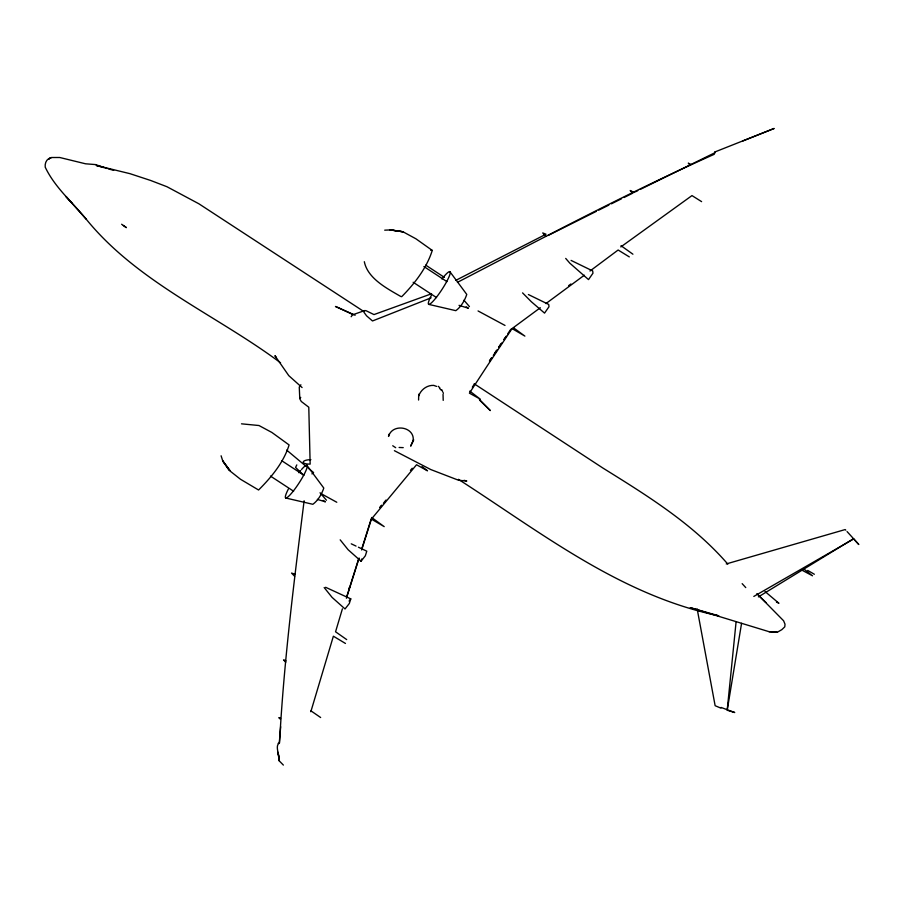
<?xml version="1.0" encoding="UTF-8"?>
<svg xmlns="http://www.w3.org/2000/svg" width="904" height="904" viewBox="0 0 904 904"><rect width="100%" height="100%" fill="white"/><g stroke="black" fill="none" stroke-linecap="round" stroke-linejoin="round"><path stroke-width="1.36" d="M418.71 394.234L418.586 400.031M279.291 760.739C279.878 755.744 274.42 745.506 279.517 742.986C283.811 661.943 294.105 581.283 304.117 500.782M443.209 400.382L443.039 394.336M736.116 621.602L727.189 710.239L734.737 712.521L721.064 707.436M280.669 726.726L279.291 742.738L278.195 743.348M388.856 434.293L388.55 436.44C392.392 422.631 415.953 426.835 413.015 441.604L413.67 439.773M727.313 709.629L741.574 623.319M384.708 230.17L390.517 229.91L402.992 231.774L415.93 238.803L432.259 250.408C426.801 267.957 414.484 283.811 401.681 296.693L400.732 296.444C386.539 288.252 367.645 278.33 364.323 261.708M457.447 282.342C542.31 238.283 626.867 193.253 714.228 154.302L714.917 151.951L774.163 128.458L742.941 140.922M342.401 608.844L335.553 631.783L346.695 639.591M340.186 539.846L348.096 549.7L361.046 561.248L361.769 558.943M325.621 587.284L350.775 598.877L349.328 603.488L345.034 608.957L332.084 597.397L324.174 587.543M346.582 597.16L358.707 558.649M361.995 548.163L371.239 518.817M346.413 598.267L359.114 558.017M361.656 549.971L371.386 519.111L416.541 464.746L427.49 470.803L422.066 466.633M431.57 293.755L373.985 314.581L365.77 310.58L364.131 310.863L363.905 312.208L366.572 315.824L372.493 320.965L431.118 297.811M413.388 440.214L410.676 446.158L413.456 440.078M418.676 395.986C420.846 389.68 426.959 385.047 433.728 385.386L436.564 386.403M296.794 464.905L295.563 467.436L303.563 475.188M310.886 459.684C301.314 459.74 300.331 464.26 310.151 464.114L308.784 407.229L301.303 401.5L299.834 398.969L300.727 397.364M348.741 588.73L349.814 586.843M472.329 387.183L474.543 383.782M540.309 307.733L512.071 328.593L486.815 366.527L469.413 393.15L480.363 399.206L469.775 391.093M494.77 353.114L496.296 350.842M500.884 344.017L498.59 347.43L501.754 342.955M503.935 339.475L506.364 336.164L504.059 339.554M507.754 333.791L510.816 329.237M493.29 355.408L497.132 349.746M351.147 316.739L352.481 314.863L364.82 310.524M714.849 152.03L715.019 152.674L640.201 189.433M300.896 384.788L299.269 387.081L299.766 398.178M361.046 561.248L365.34 555.779L366.787 551.18L358.425 547.214M349.057 601.07L350.775 598.877M379.951 507.551L381.68 505.404M383.409 503.257L386.008 500.036M379.827 507.46L381.567 505.325M410.461 470.34L412.224 468.249M311.936 473.911L313.575 472.555L308.388 468.283M545.948 303.563L584.346 275.2M589.984 271.03L618.133 250.012L629.308 256.894M568.639 285.641L570.887 283.992M620.811 246.95L691.978 195.592L701.606 201.637M758.399 596.9L853.534 538.694L858.8 544.513L853.704 538.931L753.812 596.437M455.752 280.387L546.005 234.204L542.728 232.938L545.654 236.283M635.354 191.863L637.772 190.642M596.233 211.4L548.061 235.481M598.753 210.135L608.867 205.095M611.398 203.829L621.5 198.778M624.031 197.513L632.868 193.094M726.251 563.938L845.217 529.552L845.76 530.151M458.418 479.335C541.157 532.58 620.234 595.273 718.804 615.816L690.272 607.657L769.112 631.704L777.474 632.156L781.824 629.659L784.774 626.845L785.011 624.212L783.61 620.788L758.501 595.295M241.504 423.829L258.973 425.524L271.889 432.462L289.088 444.937C283.777 462.362 271.256 477.357 258.578 490.002L240.441 479.233L228.927 470.125L222.666 460.757L229.876 470.487L222.802 461.085L221.096 455.785M403.229 447.638L399.116 447.469M769.112 631.704L777.044 632.201M430.609 250.159L432.259 250.408M336.152 306.648L335.463 306.501L355.136 315.236M428.722 304.377L455.819 310.671C461.04 306.908 464.735 300.523 466.769 294.433L449.853 271.618M285.754 498.014L312.852 504.296C318.061 500.511 321.767 494.149 323.79 488.047L306.84 465.244M108.548 168.924L113.667 170.359M103.677 167.579L96.276 165.455L129.961 173.67L150.629 180.461L166.969 186.732L198.88 203.784L363.397 311.225M459.029 305.349L468.396 308.23L466.193 306.784M317.383 499.392L325.417 501.856L323.203 500.409M464.046 480.318L466.792 481.018L458.644 480.284L430.779 469.549L394.393 450.689M107.305 168.562L95.496 164.584L85.541 163.793L59.754 157.499L51.415 157.511L48.646 159.025L50.986 157.748C46.522 158.754 44.771 162.969 45.211 167.138C54.748 187.343 72.343 202.146 86.264 219.254C137.849 282.692 216.305 314.874 280.568 362.82M720.929 708.137L715.132 705.708L697.154 608.833M337.305 307.213L352.933 314.558M351.249 543.824L356.029 546.084M571.079 260.408L592.685 270.94L592.967 273.2L588.515 279.596L569.848 263.2L565.701 258.42M528.377 294.534L548.717 304.456L549.01 306.716L544.547 313.112L531.337 301.733L522.568 292.885M294.953 574.164L291.529 573.079L294.602 576.243M395.692 447.695L392.731 445.751M776.457 602.053L778.932 603.273L765.01 591.499M285.992 660.914L283.562 659.909L285.754 662.293M280.59 718.341L278.85 717.606L280.432 719.29M802.13 570.254L812.493 575.791L803.712 568.831M478.058 310.953L505.008 325.44M320.852 493.516L336.785 502.262M807.713 570.435L814.357 574.255M512.071 328.593L524.885 336.107L513.495 327.79M371.386 519.111L384.2 526.625L371.657 517.483M345.464 643.456L333.373 636.201L310.829 711.731L310.976 710.872L320.649 717.527M634.133 192.473L630.19 190.518L632.382 192.891M691.018 164.494L688.294 163.138L689.876 164.822M425.727 265.143L444.372 277.358M423.908 266.544L446.926 281.63M413.151 282.251L436.53 297.574M474.317 383.861L602.945 468.08C647.626 495.855 693.029 523.924 727.833 564.13M281.641 460.656L303.857 475.199M270.465 476.08L293.608 491.234M123.351 225.492L126.39 227.638L121.622 224.237M632.913 254.205L621.025 245.707M306.32 466.566L286.67 450.09M302.083 387.545L288.783 375.646L274.918 355.69L276.24 357.329M438.248 386.302L439.819 387.816M479.708 400.223L490.33 410.585L479.335 399.41M756.829 593.679L765.937 602.493M278.025 752.738L279.392 761.032L283.37 765.078M439.525 388.336L441.163 390.087M71.766 202.767L65.981 196.496L86.264 219.254M742.161 583.656L745.755 587.589M853.534 538.694L847.059 531.563M463.944 300.207L469.447 306.603M320.039 492.77L326.457 500.228M441.773 389.692L442.632 391.601M443.073 392.562L443.378 393.263M277.969 752.309L279.392 761.032M301.552 469.458A19.515 3.062 -56.8 0 1 305.462 471.718A19.515 3.062 -56.8 0 1 289.449 495.516A19.515 3.062 -56.8 0 1 288.331 489.109M298.874 472.724A19.515 3.062 -56.8 0 1 300.693 470.464M441.932 278.997A19.515 3.062 -56.8 0 1 449.333 276.048A19.515 3.062 -56.8 0 1 433.14 301.145A19.515 3.062 -56.8 0 1 431.366 295.382M491.719 357.656L489.426 361.069L491.742 357.679M402.992 231.774L390.132 229.887L402.992 231.774"/></g></svg>
